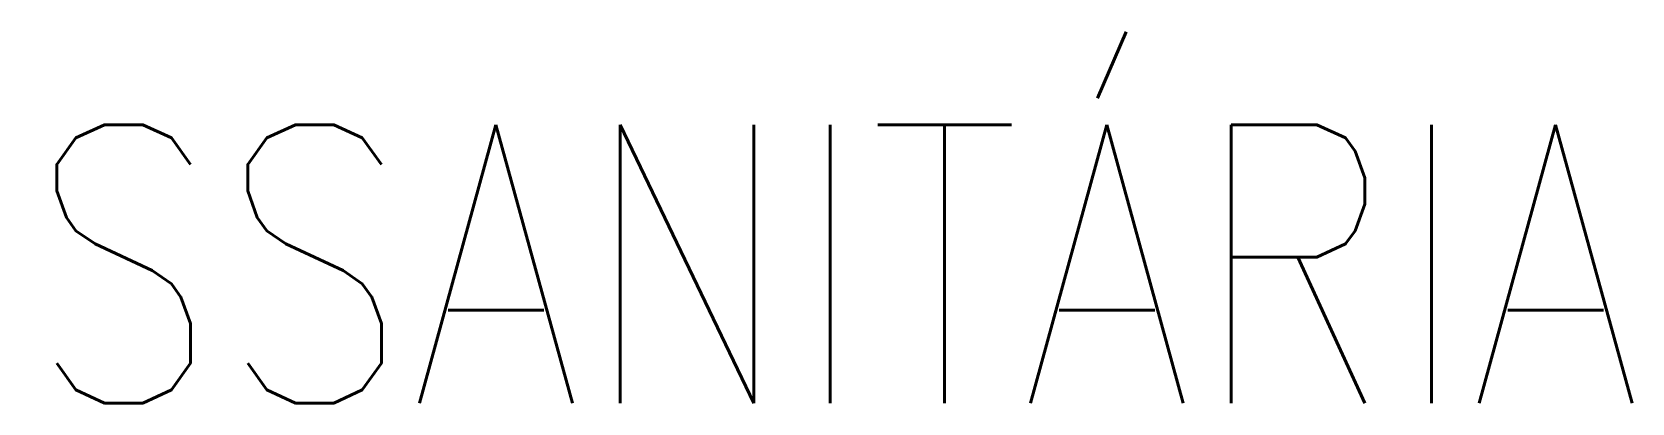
# Model space of a CAD drawing. Header units: millimetres. Extents: x 4595 to 4915, y 2085 to 2243.
# Drawn here: x 4725.471 to 4728.078, y 2183.116 to 2183.72 of the extents above; entities that cross this region are included whole.
import ezdxf
from ezdxf.enums import TextEntityAlignment as Align

# ---------------------------------------------------------------- set-up
doc = ezdxf.new("R2010")
doc.units = ezdxf.units.MM
doc.header["$LTSCALE"] = 0.8
for name, color, linetype, lineweight in [('E-TXT-G', 3, 'Continuous', 30), ('E-TXT-W', 7, 'Continuous', 15), ('E-TXT-Y', 2, 'Continuous', 40)]:
    doc.layers.add(name, color=color, linetype=linetype, lineweight=lineweight)
doc.styles.add('REG140', font='romans.shx', dxfattribs={"width": 0.8, "height": 0.35})
doc.styles.add('REG80', font='romans.shx', dxfattribs={"width": 0.8, "height": 0.1})
doc.styles.add('SANSSERIF2', font='sanssb__.ttf', dxfattribs={"width": 0.8})

# ---------------------------------------------------------------- blocks, each defined once
blk = doc.blocks.new('IND_DES')
at = {"layer": 'E-TXT-G', "style": 'REG80', "width": 0.8}
blk.add_attdef('ESCALA', (0.4897, -0.2812), '', height=0.1, dxfattribs=at)
at = {"layer": 'E-TXT-W', "style": 'SANSSERIF2', "width": 0.6}
blk.add_attdef('00', text='', height=0.4, dxfattribs=at).set_placement((-0.7083, -0.2881), align=Align.CENTER)
at = {"layer": 'E-TXT-Y', "style": 'REG140', "width": 0.8}
for tag, p in [('PROJETO', (-0.4563, 0.1829)), ('DESENHO', (-0.4582, -0.0658))]:
    blk.add_attdef(tag, p, '', height=0.175, dxfattribs=at)

msp = doc.modelspace()

# ---------------------------------------------------------------- block references
ref = msp.add_blockref('IND_DES', (4720.805, 2183.2862), dxfattribs=dict(xscale=2.591993519999988, yscale=2.591993519999988, zscale=2.591993519999988))
ref.add_attrib('DESENHO', 'PLANTA COBERTA HIDROSSANITÁRIA', (4719.6174, 2183.1156), dxfattribs={"layer": 'E-TXT-Y', "height": 0.453599, "style": 'REG140', "width": 0.8})

doc.saveas('drawing.dxf')
